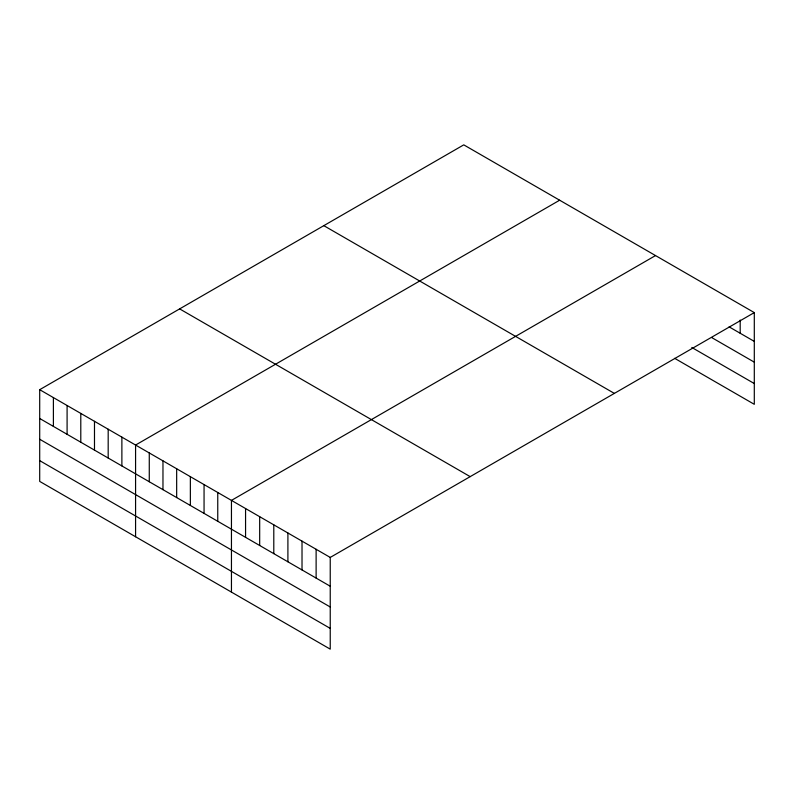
<?xml version="1.0" encoding="UTF-8"?>
<svg xmlns="http://www.w3.org/2000/svg" width="794" height="794" viewBox="0 0 794 794"><rect width="100%" height="100%" fill="white"/><g stroke="black" fill="none" stroke-linecap="round" stroke-linejoin="round"><path stroke-width="1.19" d="M754.3 312.598L330.235 557.428L330.235 649.145L39.7 481.402L39.7 389.685L463.765 144.855L754.3 312.598L754.3 404.315L674.672 358.332M559.641 200.217L135.576 445.047L135.576 536.754M655.516 255.569L231.451 500.399L231.451 592.106M729.1 326.85L754.3 341.4M711.96 337.718L754.3 362.153M691.802 347.464L754.3 383.552M323.823 225.655L614.358 393.397M179.643 308.896L470.177 476.638M39.7 389.685L330.235 557.428M39.7 418.488L330.235 586.23M39.7 439.251L330.235 606.993M39.7 460.639L330.235 628.382M740.187 320.051L740.187 333.252M316.121 549.279L316.121 578.082M302.018 541.131L302.018 569.933M287.904 532.982L287.904 561.785M273.791 524.844L273.791 553.636M259.678 516.696L259.678 545.488M245.564 508.547L245.564 537.34M217.755 492.488L217.755 521.291M204.058 484.578L204.058 513.381M190.362 476.678L190.362 505.47M176.665 468.768L176.665 497.56M162.969 460.857L162.969 489.66M149.272 452.947L149.272 481.75M121.879 437.137L121.879 465.929M108.183 429.226L108.183 458.029M94.486 421.316L94.486 450.119M80.79 413.416L80.79 442.208M67.093 405.506L67.093 434.298M53.397 397.596L53.397 426.398"/></g></svg>
